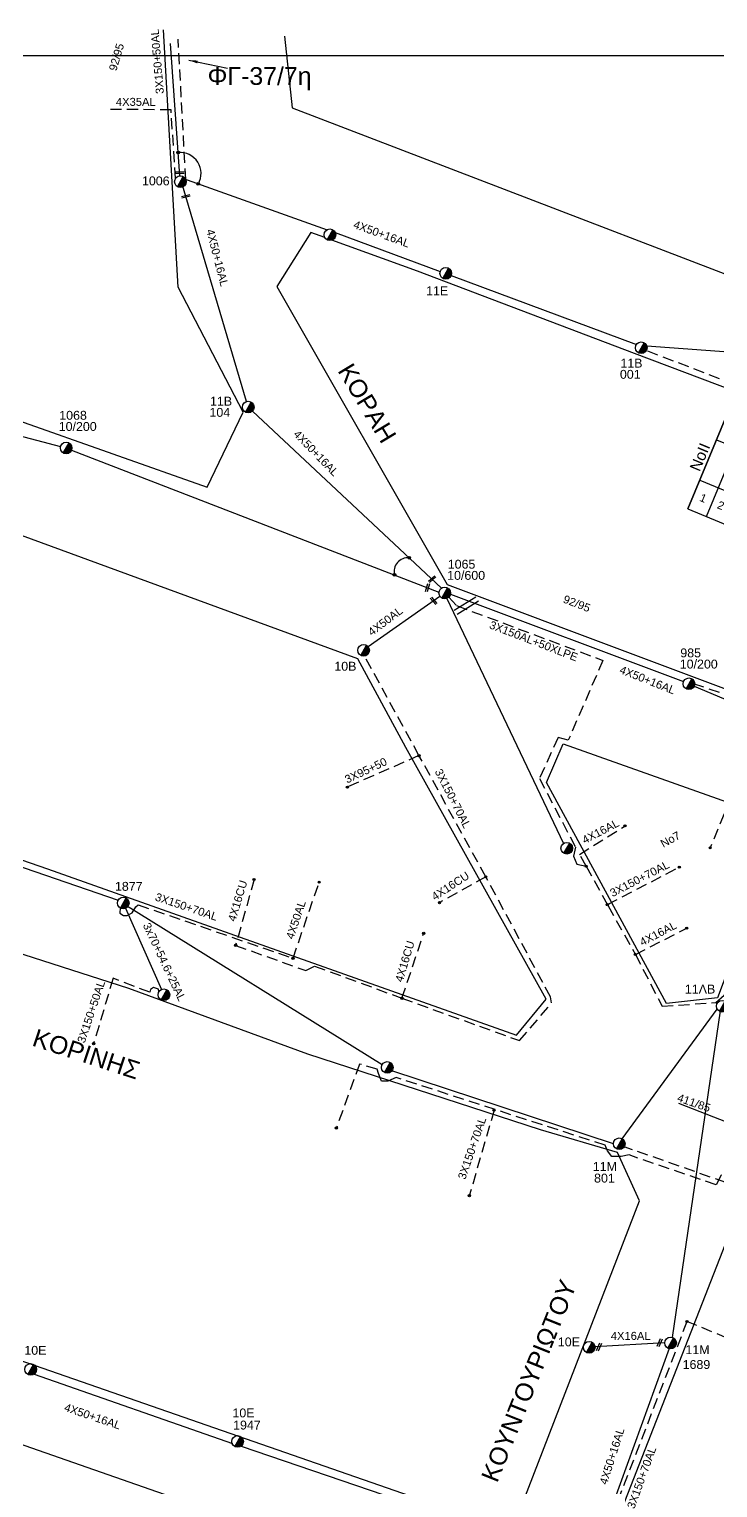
# Model space of a CAD drawing. Header units: millimetres. Extents: x -2238 to -1136, y 747 to 1272.
# Drawn here: x -1600 to -1520.6, y 1091.1 to 1259.5 of the extents above; entities that cross this region are included whole.
import ezdxf
from ezdxf.enums import TextEntityAlignment as Align

# ---------------------------------------------------------------- set-up
doc = ezdxf.new("R2010")
doc.units = ezdxf.units.MM
doc.linetypes.add('DASHED', pattern=[19.05, 12.7, -6.35])
for name, color, linetype in [('Άγνωστα', 7, 'Continuous'), ('Ασφαλειοκιβώτια Χ.Τ 9 αναχωρήσεων', 7, 'Continuous'), ('Γέφυρες Εναέριου Δικτύου', 7, 'Continuous'), ('Γυμνά εναέρια ΧΤ (3Φ)   4x16AL', 7, 'Continuous'), ('Γυμνά εναέρια ΧΤ (3Φ)   4x35AL', 7, 'Continuous'), ('Γυμνά εναέρια ΧΤ και ΦΟΠ (3Φ)   4x50+16AL', 7, 'Continuous'), ('Επιγραφές - Σχήματα', 7, 'Continuous'), ('Καλώδια ΧΤ   3x150+50AL', 7, 'DASHED'), ('Καλώδια ΧΤ   3x150AL+50XLPE', 7, 'DASHED'), ('Καλώδια ΧΤ   3x95+50CU', 7, 'DASHED'), ('Μηχανική τομή', 7, 'Continuous'), ('Στύλος ΦΜ', 7, 'Continuous'), ('Στύλος ΦΜ @ 1', 7, 'Continuous'), ('Συνδέσεις', 7, 'Continuous'), ('Συνεστραμμένα ΧΤ   3x70+54.6+25 AL', 7, 'SYN_LINE'), ('Τομή', 7, 'Continuous'), ('Υπόβαθρο ΔΕΗ', 7, 'Continuous'), ('Υπόγεια καλώδια Δικτύου ΧΤ και Παρ. ΧΤ - 3X150+70 AL', 7, 'DASHED'), ('Υπόγεια καλώδια Παροχών ΧΤ   4x16AL', 7, 'DASHED'), ('Υπόγεια καλώδια Παροχών ΧΤ   4x16CU', 7, 'DASHED'), ('Υπόγεια καλώδια Παροχών ΧΤ   4x50AL', 7, 'DASHED')]:
    doc.layers.add(name, color=color, linetype=linetype)
doc.styles.get("Standard").update_dxf_attribs({"font": 'ARIAL.TTF'})
doc.linetypes.add('SYN_LINE', pattern='A,0.5,-0.0001,["/\\/\\/\\/",Standard,S=0.1,R=0,X=0,Y=-0.05],-0.25', length=0.7501)
doc.dimstyles.new('ISO-25', dxfattribs={"dimtxt": 2.5, "dimasz": 2.5, "dimexe": 1.25, "dimexo": 0.625, "dimtad": 1, "dimtxsty": 'Standard', "dimcen": 2.5, "dimadec": 0, "dimazin": 0, "dimtfac": 1, "dimtmove": 0, "dimatfit": 3, "dimfxl": 1, "dimarcsym": 0})

# ---------------------------------------------------------------- blocks, each defined once
blk = doc.blocks.new('ΥΠΑΡΧΩΝ ΤΣΙΜΕΝΤΕΝΙΟΣ ΣΤΥΛΟΣ')
at = {"layer": 'Στύλος ΦΜ'}
blk.add_hatch(color=256, dxfattribs=at).paths.add_polyline_path([(-1.29, -2.28, 0.574793), (2.62, 0, 0.268822), (1.3, 2.27)])
blk.add_line((-1.29, -2.28), (1.3, 2.27), dxfattribs=at)
blk.add_circle((0, 0), 2.62, dxfattribs=at)
at = {"layer": 'Στύλος ΦΜ', "flags": 4}
for tag, p in [('ΤΥΠΟΣ', (-4.91, 3.03)), ('ΑΡΙΘΜΟΣ', (-4.68, 8.05))]:
    blk.add_attdef(tag, p, '', height=4, dxfattribs=at)
blk = doc.blocks.new('ΜΗΧΑΝΙΚΗ ΤΟΜΗ')
at = {"layer": 'Μηχανική τομή', "ltscale": 40}
for p, q in [((-1.89, 0.78), (1.89, 0.78)), ((1.89, 0), (-1.89, 0))]:
    blk.add_line(p, q, dxfattribs=at)
blk = doc.blocks.new('_ΣΥΝΔΕΣΗ')
at = {"layer": 'Συνδέσεις', "linetype": 'SYN_LINE', "ltscale": 40}
blk.add_hatch(color=256, dxfattribs=at).paths.add_polyline_path([(0.5, -0.01, 1), (-0.5, -0.01, 1)])
at = {"layer": 'Συνδέσεις'}
blk.add_circle((0, -0.01), 0.5, dxfattribs=at)
blk = doc.blocks.new('ΤΟΜΗ')
at = {"layer": 'Τομή', "ltscale": 40}
for p, q in [((-5.68, 0), (5.68, 0)), ((5.68, -2.33), (-5.68, -2.33))]:
    blk.add_line(p, q, dxfattribs=at)
blk = doc.blocks.new('ΑΣΦΑΛΕΙΟΚΙΒΩΤΙΟ ΥΠΟΣΤΑΘΜΟΥ 9 ΑΝΑΧΩΡΗΣΕΩΝ')
at = {"layer": 'Ασφαλειοκιβώτια Χ.Τ 9 αναχωρήσεων', "ltscale": 40}
for p, q in [((-23.8, 40.36), (24.02, 40.36)), ((-9.72, 40.36), (-9.72, -40.64)), ((9.94, 40.36), (9.94, -40.64)), ((-23.8, 31.36), (24.02, 31.36)), ((-23.8, 22.36), (24.02, 22.36)), ((-23.8, 13.36), (24.02, 13.36)), ((-23.8, 4.36), (24.02, 4.36)), ((-23.8, -4.64), (24.02, -4.64)), ((-23.8, -13.64), (24.02, -13.64)), ((-23.8, -22.64), (24.02, -22.64)), ((-23.8, -31.64), (24.02, -31.64))]:
    blk.add_line(p, q, dxfattribs=at)
at = {"layer": 'Ασφαλειοκιβώτια Χ.Τ 9 αναχωρήσεων'}
blk.add_lwpolyline([(-23.8, -40.64), (24.02, -40.64), (24.02, 40.36), (-23.8, 40.36)], close=True, dxfattribs=at)
for s, p in [('1', (-18.45, 37.24)), ('2', (-18.45, 28.67)), ('3', (-18.45, 19.6)), ('4', (-18.45, 10.58)), ('5', (-18.45, 1.57)), ('6', (-18.45, -7.57)), ('7', (-18.45, -15.81)), ('8', (-18.45, -25.5)), ('9', (-18.45, -34.19))]:
    blk.add_text(s, height=3.6, rotation=270, dxfattribs=at).set_placement(p)
at = {"layer": 'Ασφαλειοκιβώτια Χ.Τ 9 αναχωρήσεων', "ltscale": 40}
for tag, height, p in [('ΟΝΟΜΑ', 5, (-0.16, 44.31)), ('ΚΕΙΜΕΝΟ 1', 2, (17.06, 35.59)), ('ΚΕΙΜΕΝΟ 2', 2, (17.06, 26.88)), ('ΚΕΙΜΕΝΟ 3', 2, (17.06, 17.69)), ('ΚΕΙΜΕΝΟ 4', 2, (17.06, 8.71)), ('ΚΕΙΜΕΝΟ 5', 2, (17.06, -0.13)), ('ΚΕΙΜΕΝΟ 6', 2, (17.06, -9.05)), ('ΚΕΙΜΕΝΟ 7', 2, (17.06, -18.13)), ('ΚΕΙΜΕΝΟ 8', 2, (17.06, -26.85)), ('ΚΕΙΜΕΝΟ 9', 2, (17.06, -35.99)), ('ΣΧ', 2, (-0.1, -42.64))]:
    blk.add_attdef(tag, text='', height=height, dxfattribs=at).set_placement(p, align=Align.MIDDLE_CENTER)

msp = doc.modelspace()

# ---------------------------------------------------------------- linework, layer by layer
at = {"layer": 'Άγνωστα', "color": 133, "linetype": 'DASHED', "ltscale": 0.1}
msp.add_lwpolyline([(-1523.41, 1183.94), (-1500.62, 1176.16), (-1497.33, 1185.04), (-1491.23, 1182.78)], dxfattribs=at)
at = {"layer": 'Άγνωστα', "color": 5, "linetype": 'DASHED', "lineweight": -2, "ltscale": 0.1}
msp.add_lwpolyline([(-1516.71, 1125.52), (-1520.17, 1127.19), (-1520.77, 1126.07), (-1530.8, 1129.5), (-1531.74, 1129.34), (-1532.79, 1129.34), (-1533.31, 1129.97), (-1533.57, 1130.63), (-1557.69, 1138.44), (-1558.66, 1138.02), (-1559.4, 1138.02), (-1559.74, 1138.92), (-1559.74, 1138.92), (-1559.88, 1139.4), (-1561.93, 1140), (-1564.59, 1132.61)], dxfattribs=at)
at = {"layer": 'Άγνωστα', "color": 5, "linetype": 'Continuous', "lineweight": -2, "ltscale": 0.1}
msp.add_lwpolyline([(-1532.61, 1130.8), (-1558.18, 1139.21)], dxfattribs=at)
at = {"layer": 'Γέφυρες Εναέριου Δικτύου', "ltscale": 0.1}
for centre, radius, start, end in [((-1582.65, 1242.8), 2.44, 330.6116, 94.7072), ((-1556.32, 1196.84), 1.61, 85.4593, 193.2754)]:
    msp.add_arc(centre, radius, start, end, dxfattribs=at)
at = {"layer": 'Γυμνά εναέρια ΧΤ (3Φ)   4x16AL', "color": 2, "lineweight": -2, "ltscale": 0.1}
msp.add_lwpolyline([(-1526.69, 1107.8), (-1534.74, 1107.34)], dxfattribs=at)
at = {"layer": 'Γυμνά εναέρια ΧΤ (3Φ)   4x35AL', "color": 85, "linetype": 'DASHED', "ltscale": 0.1}
msp.add_lwpolyline([(-1583.15, 1242.22), (-1583.68, 1250.15), (-1590.83, 1250.21)], dxfattribs=at)
at = {"layer": 'Γυμνά εναέρια ΧΤ και ΦΟΠ (3Φ)   4x50+16AL', "color": 85, "ltscale": 0.1}
for points in [[(-1574.96, 1216.48), (-1582.47, 1241.84)], [(-1637.61, 1222.14), (-1596.43, 1211.29)], [(-1552.45, 1194.95), (-1574.28, 1215.38)], [(-1595.15, 1210.88), (-1552.75, 1194.49)]]:
    msp.add_lwpolyline(points, dxfattribs=at)
at = {"layer": 'Γυμνά εναέρια ΧΤ και ΦΟΠ (3Φ)   4x50+16AL', "color": 173, "linetype": 'Continuous', "ltscale": 0.1}
for points in [[(-1582.35, 1242.26), (-1565.66, 1236.32)], [(-1564.72, 1235.98), (-1552.6, 1231.51)], [(-1551.34, 1231.04), (-1529.97, 1223.06)], [(-1528.77, 1222.9), (-1493.69, 1220.34)]]:
    msp.add_lwpolyline(points, dxfattribs=at)
at = {"layer": 'Γυμνά εναέρια ΧΤ και ΦΟΠ (3Φ)   4x50+16AL', "color": 133, "linetype": 'Continuous', "ltscale": 0.1}
for points in [[(-1551.43, 1194.25), (-1524.53, 1184.15)], [(-1551.85, 1193.76), (-1538.37, 1165.47)], [(-1523.29, 1183.64), (-1501.79, 1174.59)]]:
    msp.add_lwpolyline(points, dxfattribs=at)
at = {"layer": 'Γυμνά εναέρια ΧΤ και ΦΟΠ (3Φ)   4x50+16AL', "color": 5, "linetype": 'Continuous', "ltscale": 0.1}
msp.add_lwpolyline([(-1618.67, 1168.84), (-1589.78, 1158.91)], dxfattribs=at)
at = {"layer": 'Γυμνά εναέρια ΧΤ και ΦΟΠ (3Φ)   4x50+16AL', "color": 2, "ltscale": 0.1}
for points in [[(-1531.61, 1131.38), (-1520.63, 1146.34)], [(-1520.29, 1146.14), (-1525.84, 1108.44)]]:
    msp.add_lwpolyline(points, dxfattribs=at)
at = {"layer": 'Γυμνά εναέρια ΧΤ και ΦΟΠ (3Φ)   4x50+16AL', "color": 2, "lineweight": -2, "ltscale": 0.1}
msp.add_lwpolyline([(-1526.19, 1107.15), (-1535.08, 1082.62)], dxfattribs=at)
at = {"layer": 'Γυμνά εναέρια ΧΤ και ΦΟΠ (3Φ)   4x50+16AL', "color": 6, "lineweight": -2, "ltscale": 0.1}
for points in [[(-1599.48, 1104.21), (-1576.59, 1096.21)], [(-1575.6, 1095.89), (-1535.98, 1082.39)]]:
    msp.add_lwpolyline(points, dxfattribs=at)
at = {"layer": 'Επιγραφές - Σχήματα', "ltscale": 0.1}
msp.add_lwpolyline([(-1243.78, 1256.38), (-2237.36, 1256.38), (-2237.36, 756.99), (-1243.78, 756.99)], close=True, dxfattribs=at)
at = {"layer": 'Καλώδια ΧΤ   3x150+50AL', "color": 85, "linetype": 'DASHED', "ltscale": 0.1}
msp.add_lwpolyline([(-1581.98, 1242.12), (-1582.85, 1258.33)], dxfattribs=at)
at = {"layer": 'Καλώδια ΧΤ   3x150+50AL', "color": 173, "linetype": 'Continuous', "ltscale": 0.1}
msp.add_lwpolyline([(-1582.66, 1242.53), (-1583.74, 1257.83)], dxfattribs=at)
at = {"layer": 'Καλώδια ΧΤ   3x150+50AL', "color": 5, "linetype": 'DASHED', "ltscale": 0.1}
msp.add_lwpolyline([(-1585.07, 1148.35), (-1585.11, 1148.63), (-1585.72, 1148.85), (-1586.06, 1148.59), (-1586.13, 1148.28), (-1590.36, 1149.91), (-1592.61, 1142.35)], dxfattribs=at)
at = {"layer": 'Καλώδια ΧΤ   3x150AL+50XLPE', "color": 5, "linetype": 'DASHED', "ltscale": 0.1}
msp.add_lwpolyline([(-1551.63, 1193.89), (-1550.73, 1192.93), (-1533.83, 1186.6), (-1537.83, 1177.4), (-1539, 1177.7), (-1541.15, 1172.97), (-1536.99, 1165.03), (-1537.23, 1163.98), (-1536.85, 1163.08), (-1535.76, 1162.84), (-1535.76, 1162.84)], dxfattribs=at)
at = {"layer": 'Καλώδια ΧΤ   3x95+50CU', "color": 133, "linetype": 'DASHED', "ltscale": 0.1}
msp.add_lwpolyline([(-1555.06, 1175.61), (-1563.32, 1171.97)], dxfattribs=at)
at = {"layer": 'Συνεστραμμένα ΧΤ   3x70+54.6+25 AL', "color": 5, "linetype": 'Continuous', "ltscale": 0.1}
msp.add_lwpolyline([(-1589.14, 1158.48), (-1559.3, 1139.95)], dxfattribs=at)
at = {"layer": 'Συνεστραμμένα ΧΤ   3x70+54.6+25 AL', "color": 5, "linetype": 'SYN_LINE', "ltscale": 10}
msp.add_lwpolyline([(-1588.92, 1157.98), (-1584.77, 1148.61)], dxfattribs=at)
at = {"layer": 'Υπόβαθρο ΔΕΗ', "ltscale": 0.1}
for points in [[(-1615.85, 1258.52), (-1623.09, 1221.97), (-1579.51, 1206.58), (-1575.37, 1215.24), (-1582.87, 1229.7), (-1584.55, 1259.41)], [(-1570.6, 1258.65), (-1569.68, 1250.38), (-1493.47, 1221.16), (-1479.26, 1258.48)], [(-1565.93, 1235.4), (-1567.55, 1235.99), (-1571.46, 1229.78)], [(-1571.46, 1229.78), (-1551.82, 1195.36), (-1508.63, 1179.14), (-1497.38, 1209.63), (-1530.17, 1222.01), (-1555.24, 1231.55), (-1565.1, 1235.1)], [(-1625.23, 1209.91), (-1633.57, 1174.86), (-1597.95, 1162.55), (-1543.81, 1143.34), (-1540.38, 1147.5), (-1556.57, 1176.55), (-1562.1, 1186.76), (-1625.23, 1209.91)], [(-1538.43, 1176.95), (-1512.95, 1167.93), (-1520.61, 1147.64), (-1526.48, 1146.99), (-1540.33, 1172.52), (-1538.43, 1176.95)]]:
    msp.add_lwpolyline(points, dxfattribs=at)
at = {"layer": 'Υπόβαθρο ΔΕΗ', "lineweight": -2, "ltscale": 0.1}
for points in [[(-1645.55, 1121.26), (-1544.34, 1086.08), (-1529.6, 1124.21), (-1532.14, 1129.79), (-1541.02, 1132.41), (-1567.9, 1141.14), (-1588.56, 1148.71), (-1618.37, 1158.31), (-1635.96, 1164.03), (-1645.55, 1121.26)], [(-1517.75, 1124.2), (-1533.95, 1082.75), (-1511.18, 1074.12), (-1480.23, 1062.47), (-1459.64, 1054.54), (-1440.53, 1047.3), (-1429.57, 1077.97), (-1425.72, 1089.39), (-1463.22, 1103.97), (-1490.62, 1113.71), (-1510.85, 1121.69), (-1517.75, 1124.2)], [(-1547.6, 1077.22), (-1562.93, 1035.07), (-1566.41, 1031.55), (-1585.9, 1050.76), (-1602.45, 1066.96), (-1623.85, 1087.9), (-1611.95, 1099.92), (-1578.87, 1088.39), (-1547.6, 1077.22)]]:
    msp.add_lwpolyline(points, dxfattribs=at)
at = {"layer": 'Υπόγεια καλώδια Δικτύου ΧΤ και Παρ. ΧΤ - 3X150+70 AL', "color": 173, "linetype": 'DASHED', "ltscale": 0.1}
msp.add_lwpolyline([(-1491.02, 1183.38), (-1496.25, 1185.32), (-1488.37, 1206.78), (-1528.97, 1222.42)], dxfattribs=at)
at = {"layer": 'Υπόγεια καλώδια Δικτύου ΧΤ και Παρ. ΧΤ - 3X150+70 AL', "color": 133, "linetype": 'DASHED', "ltscale": 0.1}
msp.add_lwpolyline([(-1576.22, 1153.7), (-1568.13, 1150.79), (-1567.11, 1151.31), (-1557.03, 1147.6), (-1543.45, 1142.7), (-1539.75, 1147.06), (-1539.88, 1147.75), (-1547.34, 1161.62), (-1555.06, 1175.61), (-1561.47, 1187.34)], dxfattribs=at)
at = {"layer": 'Υπόγεια καλώδια Δικτύου ΧΤ και Παρ. ΧΤ - 3X150+70 AL', "color": 5, "linetype": 'DASHED', "ltscale": 0.1}
for points in [[(-1491.88, 1181), (-1496.12, 1182.38), (-1510.77, 1144.03), (-1517.84, 1125.7), (-1531.37, 1130.44)], [(-1535.76, 1162.84), (-1533.22, 1158.25), (-1530.08, 1152.65), (-1527, 1146.67), (-1520.79, 1147.1), (-1519.81, 1147.98), (-1512.26, 1168.18), (-1519.11, 1170.64), (-1521.45, 1164.96)], [(-1533.31, 1158.41), (-1525.02, 1162.73)], [(-1589.56, 1158.03), (-1589.6, 1157.42), (-1589.18, 1157.14), (-1588.74, 1157.16), (-1588.16, 1157.45), (-1587.73, 1158.16), (-1587.47, 1158.39), (-1569.6, 1152.21)]]:
    msp.add_lwpolyline(points, dxfattribs=at)
at = {"layer": 'Υπόγεια καλώδια Δικτύου ΧΤ και Παρ. ΧΤ - 3X150+70 AL', "color": 5, "linetype": 'DASHED', "lineweight": -2, "ltscale": 0.1}
msp.add_lwpolyline([(-1546.39, 1134.68), (-1549.25, 1124.8)], dxfattribs=at)
at = {"layer": 'Υπόγεια καλώδια Δικτύου ΧΤ και Παρ. ΧΤ - 3X150+70 AL', "color": 2, "linetype": 'DASHED', "lineweight": -2, "ltscale": 0.1}
msp.add_lwpolyline([(-1514.2, 1106.17), (-1524.13, 1110.28), (-1534.81, 1082.6), (-1520.6, 1076.87)], dxfattribs=at)
at = {"layer": 'Υπόγεια καλώδια Παροχών ΧΤ   4x16AL', "color": 5, "linetype": 'DASHED', "ltscale": 0.1}
for points in [[(-1535.76, 1162.84), (-1536.54, 1164.2), (-1531.28, 1167.5)], [(-1530.08, 1152.65), (-1524.16, 1155.69)]]:
    msp.add_lwpolyline(points, dxfattribs=at)
at = {"layer": 'Υπόγεια καλώδια Παροχών ΧΤ   4x16CU', "color": 133, "linetype": 'DASHED', "ltscale": 0.1}
for points in [[(-1574.09, 1161.31), (-1576.22, 1153.7)], [(-1547.34, 1161.62), (-1552.69, 1158.64)], [(-1557.03, 1147.6), (-1554.51, 1155.09)]]:
    msp.add_lwpolyline(points, dxfattribs=at)
at = {"layer": 'Υπόγεια καλώδια Παροχών ΧΤ   4x50AL', "color": 133, "linetype": 'Continuous', "ltscale": 0.1}
msp.add_lwpolyline([(-1561.32, 1187.95), (-1552.64, 1194)], dxfattribs=at)
at = {"layer": 'Υπόγεια καλώδια Παροχών ΧΤ   4x50AL', "color": 5, "linetype": 'DASHED', "ltscale": 0.1}
msp.add_lwpolyline([(-1569.6, 1152.21), (-1566.58, 1161)], dxfattribs=at)

# ---------------------------------------------------------------- block references
at = {"layer": 'Ασφαλειοκιβώτια Χ.Τ 9 αναχωρήσεων', "ltscale": 0.1, "xscale": 0.2565857821763561, "yscale": 0.2565857821763561, "zscale": 0.2565857821763561, "rotation": 67.44091250377654}
msp.add_blockref('ΑΣΦΑΛΕΙΟΚΙΒΩΤΙΟ ΥΠΟΣΤΑΘΜΟΥ 9 ΑΝΑΧΩΡΗΣΕΩΝ', (-1512.12, 1205.75), dxfattribs=at).add_auto_attribs({'ΟΝΟΜΑ': 'NoII', 'ΚΕΙΜΕΝΟ 2': '60', 'ΚΕΙΜΕΝΟ 1': '115', 'ΚΕΙΜΕΝΟ 3': '15', 'ΚΕΙΜΕΝΟ 4': '10', 'ΚΕΙΜΕΝΟ 5': '95', 'ΚΕΙΜΕΝΟ 6': '10', 'ΚΕΙΜΕΝΟ 7': '45', 'ΚΕΙΜΕΝΟ 8': '45', 'ΚΕΙΜΕΝΟ 9': '-'})
at = {"layer": 'Μηχανική τομή', "ltscale": 0.1}
for p, xscale, yscale, zscale, rotation in [((-1582.64, 1242.81), 0.2565857821765226, 0.2565857821765226, 0.2565857821765226, 1.470337838712956), ((-1581.94, 1240.07), 0.2565857821764952, 0.2565857821764952, 0.2565857821764952, 13.22090034561317), ((-1553.48, 1195.91), 0.2565857821765732, 0.2565857821765732, 0.2565857821765732, 40.88967315514269), ((-1553.99, 1194.96), 0.2565857821765525, 0.2565857821765525, 0.2565857821765525, 73.4082288392598), ((-1553.3, 1193.55), 0.2565857821764587, 0.2565857821764587, 0.2565857821764587, 130.9526166224642), ((-1527.18, 1107.8), 0.2565857821764835, 0.2565857821764835, 0.2565857821764835, 67.38082934071718), ((-1534.19, 1107.31), 0.2565857821764835, 0.2565857821764835, 0.2565857821764835, 67.38082934071718)]:
    msp.add_blockref('ΜΗΧΑΝΙΚΗ ΤΟΜΗ', p, dxfattribs=dict(at, xscale=xscale, yscale=yscale, zscale=zscale, rotation=rotation))
at = {"layer": 'Στύλος ΦΜ @ 1', "ltscale": 0.1}
ref = msp.add_blockref('ΥΠΑΡΧΩΝ ΤΣΙΜΕΝΤΕΝΙΟΣ ΣΤΥΛΟΣ', (-1582.6, 1241.86), dxfattribs=dict(at, xscale=0.2565857821764941, yscale=0.2565857821764941, zscale=0.2565857821764941))
ref.add_attrib('ΤΥΠΟΣ', '1006', (-1587.03, 1241.44), dxfattribs={"layer": 'Στύλος ΦΜ', "height": 1.026, "flags": 4})
at = {"layer": 'Στύλος ΦΜ @ 1', "ltscale": 0.1, "xscale": 0.2565857821764941, "yscale": 0.2565857821764941, "zscale": 0.2565857821764941}
for p in [(-1565.34, 1235.73), (-1538, 1164.91), (-1584.5, 1148), (-1558.72, 1139.61)]:
    msp.add_blockref('ΥΠΑΡΧΩΝ ΤΣΙΜΕΝΤΕΝΙΟΣ ΣΤΥΛΟΣ', p, dxfattribs=at)
at = {"layer": 'Στύλος ΦΜ @ 1', "ltscale": 0.1}
ref = msp.add_blockref('ΥΠΑΡΧΩΝ ΤΣΙΜΕΝΤΕΝΙΟΣ ΣΤΥΛΟΣ', (-1551.97, 1231.28), dxfattribs=dict(at, xscale=0.2565857821764941, yscale=0.2565857821764941, zscale=0.2565857821764941))
ref.add_attrib('ΤΥΠΟΣ', '11E', (-1554.24, 1228.76), dxfattribs={"layer": 'Στύλος ΦΜ', "height": 1.026, "flags": 4})
ref = msp.add_blockref('ΥΠΑΡΧΩΝ ΤΣΙΜΕΝΤΕΝΙΟΣ ΣΤΥΛΟΣ', (-1529.41, 1222.69), dxfattribs=dict(at, xscale=0.2565857821764941, yscale=0.2565857821764941, zscale=0.2565857821764941))
ref.add_attrib('ΤΥΠΟΣ', '001', (-1531.87, 1219.11), dxfattribs={"layer": 'Στύλος ΦΜ', "height": 1.026, "flags": 4})
ref.add_attrib('ΑΡΙΘΜΟΣ', '11B', (-1531.81, 1220.4), dxfattribs={"layer": 'Στύλος ΦΜ', "height": 1.026, "flags": 4})
ref = msp.add_blockref('ΥΠΑΡΧΩΝ ΤΣΙΜΕΝΤΕΝΙΟΣ ΣΤΥΛΟΣ', (-1574.77, 1215.84), dxfattribs=dict(at, xscale=0.2565857821764941, yscale=0.2565857821764941, zscale=0.2565857821764941))
ref.add_attrib('ΤΥΠΟΣ', '104', (-1579.24, 1214.72), dxfattribs={"layer": 'Στύλος ΦΜ', "height": 1.026, "flags": 4})
ref.add_attrib('ΑΡΙΘΜΟΣ', '11B', (-1579.18, 1216.01), dxfattribs={"layer": 'Στύλος ΦΜ', "height": 1.026, "flags": 4})
ref = msp.add_blockref('ΥΠΑΡΧΩΝ ΤΣΙΜΕΝΤΕΝΙΟΣ ΣΤΥΛΟΣ', (-1595.78, 1211.12), dxfattribs=dict(at, xscale=0.2565857821764941, yscale=0.2565857821764941, zscale=0.2565857821764941))
ref.add_attrib('ΤΥΠΟΣ', '10/200', (-1596.64, 1213.09), dxfattribs={"layer": 'Στύλος ΦΜ', "height": 1.026, "flags": 4})
ref.add_attrib('ΑΡΙΘΜΟΣ', '1068', (-1596.58, 1214.38), dxfattribs={"layer": 'Στύλος ΦΜ', "height": 1.026, "flags": 4})
ref = msp.add_blockref('ΥΠΑΡΧΩΝ ΤΣΙΜΕΝΤΕΝΙΟΣ ΣΤΥΛΟΣ', (-1552.09, 1194.38), dxfattribs=dict(at, xscale=0.2565857821764941, yscale=0.2565857821764941, zscale=0.2565857821764941))
ref.add_attrib('ΤΥΠΟΣ', '10/600', (-1551.81, 1195.9), dxfattribs={"layer": 'Στύλος ΦΜ', "height": 1.026, "flags": 4})
ref.add_attrib('ΑΡΙΘΜΟΣ', '1065', (-1551.74, 1197.19), dxfattribs={"layer": 'Στύλος ΦΜ', "height": 1.026, "flags": 4})
ref = msp.add_blockref('ΥΠΑΡΧΩΝ ΤΣΙΜΕΝΤΕΝΙΟΣ ΣΤΥΛΟΣ', (-1561.45, 1187.76), dxfattribs=dict(at, xscale=0.2565857821764941, yscale=0.2565857821764941, zscale=0.2565857821764941))
ref.add_attrib('ΤΥΠΟΣ', '10B', (-1564.83, 1185.41), dxfattribs={"layer": 'Στύλος ΦΜ', "height": 1.026, "flags": 4})
ref = msp.add_blockref('ΥΠΑΡΧΩΝ ΤΣΙΜΕΝΤΕΝΙΟΣ ΣΤΥΛΟΣ', (-1523.9, 1183.9), dxfattribs=dict(at, xscale=0.2565857821764941, yscale=0.2565857821764941, zscale=0.2565857821764941))
ref.add_attrib('ΤΥΠΟΣ', '10/200', (-1524.96, 1185.66), dxfattribs={"layer": 'Στύλος ΦΜ', "height": 1.026, "flags": 4})
ref.add_attrib('ΑΡΙΘΜΟΣ', '985', (-1524.9, 1186.95), dxfattribs={"layer": 'Στύλος ΦΜ', "height": 1.026, "flags": 4})
ref = msp.add_blockref('ΥΠΑΡΧΩΝ ΤΣΙΜΕΝΤΕΝΙΟΣ ΣΤΥΛΟΣ', (-1589.19, 1158.59), dxfattribs=dict(at, xscale=0.2565857821764941, yscale=0.2565857821764941, zscale=0.2565857821764941))
ref.add_attrib('ΤΥΠΟΣ', '1877', (-1590.15, 1160), dxfattribs={"layer": 'Στύλος ΦΜ', "height": 1.026, "flags": 4})
ref = msp.add_blockref('ΥΠΑΡΧΩΝ ΤΣΙΜΕΝΤΕΝΙΟΣ ΣΤΥΛΟΣ', (-1520.06, 1146.68), dxfattribs=dict(at, xscale=0.2565857821764941, yscale=0.2565857821764941, zscale=0.2565857821764941))
ref.add_attrib('ΤΥΠΟΣ', '11ΛB', (-1524.37, 1148.14), dxfattribs={"layer": 'Στύλος ΦΜ', "height": 1.026, "flags": 4})
ref = msp.add_blockref('ΥΠΑΡΧΩΝ ΤΣΙΜΕΝΤΕΝΙΟΣ ΣΤΥΛΟΣ', (-1531.94, 1130.8), dxfattribs=dict(at, xscale=0.2565857821764941, yscale=0.2565857821764941, zscale=0.2565857821764941))
ref.add_attrib('ΤΥΠΟΣ', '11M', (-1535, 1127.66), dxfattribs={"layer": 'Στύλος ΦΜ', "height": 1.026, "flags": 4})
ref.add_attrib('ΑΡΙΘΜΟΣ', '801', (-1534.85, 1126.32), dxfattribs={"layer": 'Στύλος ΦΜ', "height": 1.026, "flags": 4})
ref = msp.add_blockref('ΥΠΑΡΧΩΝ ΤΣΙΜΕΝΤΕΝΙΟΣ ΣΤΥΛΟΣ', (-1535.41, 1107.3), dxfattribs=dict(at, xscale=0.2565857821764941, yscale=0.2565857821764941, zscale=0.2565857821764941))
ref.add_attrib('ΤΥΠΟΣ', '10E', (-1539.03, 1107.41), dxfattribs={"layer": 'Στύλος ΦΜ', "height": 1.026, "flags": 4})
ref = msp.add_blockref('ΥΠΑΡΧΩΝ ΤΣΙΜΕΝΤΕΝΙΟΣ ΣΤΥΛΟΣ', (-1526.02, 1107.8), dxfattribs=dict(at, xscale=0.2565857821764941, yscale=0.2565857821764941, zscale=0.2565857821764941))
ref.add_attrib('ΤΥΠΟΣ', '11M', (-1524.31, 1106.51), dxfattribs={"layer": 'Στύλος ΦΜ', "height": 1.026, "flags": 4})
ref.add_attrib('ΑΡΙΘΜΟΣ', '1689', (-1524.63, 1104.8), dxfattribs={"layer": 'Στύλος ΦΜ', "height": 1.026, "flags": 4})
ref = msp.add_blockref('ΥΠΑΡΧΩΝ ΤΣΙΜΕΝΤΕΝΙΟΣ ΣΤΥΛΟΣ', (-1599.88, 1104.75), dxfattribs=dict(at, xscale=0.2565857821764941, yscale=0.2565857821764941, zscale=0.2565857821764941))
ref.add_attrib('ΤΥΠΟΣ', '10E', (-1600.61, 1106.44), dxfattribs={"layer": 'Στύλος ΦΜ', "height": 1.026, "flags": 4})
ref = msp.add_blockref('ΥΠΑΡΧΩΝ ΤΣΙΜΕΝΤΕΝΙΟΣ ΣΤΥΛΟΣ', (-1576, 1096.43), dxfattribs=dict(at, xscale=0.2565857821764941, yscale=0.2565857821764941, zscale=0.2565857821764941))
ref.add_attrib('ΤΥΠΟΣ', '10E', (-1576.59, 1099.21), dxfattribs={"layer": 'Στύλος ΦΜ', "height": 1.026, "flags": 4})
ref.add_attrib('ΑΡΙΘΜΟΣ', '1947', (-1576.51, 1097.81), dxfattribs={"layer": 'Στύλος ΦΜ', "height": 1.026, "flags": 4})
at = {"layer": 'Συνδέσεις', "xscale": 0.3079029386117929, "yscale": 0.3079029386117929, "zscale": 0.3548076403074907}
for p in [(-1582.85, 1245.24), (-1580.53, 1241.61), (-1556.19, 1198.46), (-1557.89, 1196.48)]:
    msp.add_blockref('_ΣΥΝΔΕΣΗ', p, dxfattribs=at)
at = {"layer": 'Συνδέσεις', "ltscale": 0.1, "xscale": 0.2565857821764941, "yscale": 0.2565857821764941, "zscale": 0.2565857821764941}
for p in [(-1555.06, 1175.61), (-1563.32, 1171.97), (-1531.28, 1167.5), (-1521.45, 1164.96), (-1535.76, 1162.84), (-1525.02, 1162.73), (-1574.09, 1161.31), (-1566.58, 1161), (-1547.34, 1161.62), (-1552.69, 1158.64), (-1533.31, 1158.41), (-1554.51, 1155.09), (-1524.16, 1155.69), (-1576.22, 1153.7), (-1569.6, 1152.21), (-1530.08, 1152.65), (-1557.03, 1147.6), (-1592.61, 1142.35), (-1564.59, 1132.61), (-1524.13, 1110.28)]:
    msp.add_blockref('_ΣΥΝΔΕΣΗ', p, dxfattribs=at)
at = {"layer": 'Τομή', "ltscale": 0.1, "xscale": 0.256585782176435, "yscale": 0.256585782176435, "zscale": 0.256585782176435, "rotation": 31.55507501713723}
msp.add_blockref('ΤΟΜΗ', (-1549.74, 1193.17), dxfattribs=at)
at = {"layer": 'Υπόγεια καλώδια Δικτύου ΧΤ και Παρ. ΧΤ - 3X150+70 AL', "linetype": 'DASHED', "ltscale": 0.1, "xscale": 0.2565857821764941, "yscale": 0.2565857821764941, "zscale": 0.2565857821764941}
for p in [(-1546.39, 1134.68), (-1549.24, 1124.81)]:
    msp.add_blockref('_ΣΥΝΔΕΣΗ', p, dxfattribs=at)

# ---------------------------------------------------------------- texts
at = {"layer": 'Γυμνά εναέρια ΧΤ (3Φ)   4x16AL', "color": 7, "ltscale": 0.1, "insert": (-1532.92, 1109.08), "char_height": 0.924, "width": 86.4036, "attachment_point": 1}
msp.add_mtext('4X16AL', dxfattribs=at)
at = {"layer": 'Γυμνά εναέρια ΧΤ (3Φ)   4x35AL', "color": 7, "ltscale": 0.1, "insert": (-1590.04, 1251.54), "char_height": 0.924, "width": 86.4036, "attachment_point": 1}
msp.add_mtext('4X35AL', dxfattribs=at)
at = {"layer": 'Γυμνά εναέρια ΧΤ και ΦΟΠ (3Φ)   4x50+16AL', "color": 7, "ltscale": 0.1, "char_height": 0.924, "width": 86.4036, "attachment_point": 1}
for insert, rotation in [((-1578.72, 1236.48), 284.3622), ((-1562.4, 1237.42), 340.0907), ((-1568.96, 1213.28), 314.1941), ((-1531.66, 1186.02), 338.3648), ((-1595.79, 1100.86), 341.1925), ((-1534.25, 1091.65), 72.4466)]:
    msp.add_mtext('4X50+16AL', dxfattribs=dict(at, insert=insert, rotation=rotation))
at = {"layer": 'Επιγραφές - Σχήματα', "ltscale": 0.1, "char_height": 0.924}
for s, insert, width, attachment_point, rotation in [('92/95', (-1589.97, 1256.25), 8.7846, 5, 73.5526), ('92/95', (-1538.18, 1194.17), 86.4036, 1, 338.9278), ('No7', (-1527.31, 1165.76), 86.4036, 1, 29.1574)]:
    msp.add_mtext(s, dxfattribs=dict(at, insert=insert, width=width, attachment_point=attachment_point, rotation=rotation))
at = {"layer": 'Επιγραφές - Σχήματα', "ltscale": 0.1, "insert": (-1573.46, 1253.75), "char_height": 2.053, "width": 8.7846, "attachment_point": 5}
msp.add_mtext('ΦΓ-37/7η', dxfattribs=at)
at = {"layer": 'Επιγραφές - Σχήματα', "ltscale": 0.1, "attachment_point": 5}
for s, insert, char_height, rotation in [('ΚΟΡΑΗ', (-1561.05, 1216.28), 2.053, 301.0941), ('ΚΟΡΙΝΗΣ', (-1593.45, 1141.14), 2.053, 341.9238), ('411/85', (-1523.32, 1135.52), 0.924, 340.8783), ('ΚΟΥΝΤΟΥΡΙΩΤΟΥ', (-1542.37, 1103.43), 2.0527, 68.1522)]:
    msp.add_mtext(s, dxfattribs=dict(at, insert=insert, char_height=char_height, rotation=rotation))
at = {"layer": 'Καλώδια ΧΤ   3x150+50AL', "color": 7, "linetype": 'DASHED', "ltscale": 0.1, "char_height": 0.924, "width": 86.4036, "attachment_point": 1}
for insert, rotation in [((-1585.42, 1251.96), 94.6867), ((-1594.53, 1142.64), 71.4002)]:
    msp.add_mtext('3X150+50AL', dxfattribs=dict(at, insert=insert, rotation=rotation))
at = {"layer": 'Καλώδια ΧΤ   3x150AL+50XLPE', "color": 7, "linetype": 'DASHED', "ltscale": 0.1, "insert": (-1541.82, 1188.83), "char_height": 0.9237, "width": 17.4038, "attachment_point": 5, "rotation": 339.0079}
msp.add_mtext('3X150AL+50XLPE', dxfattribs=at)
at = {"layer": 'Καλώδια ΧΤ   3x95+50CU', "color": 7, "linetype": 'DASHED', "ltscale": 0.1, "insert": (-1563.75, 1173.21), "char_height": 0.924, "width": 86.4036, "attachment_point": 1, "rotation": 25.1757}
msp.add_mtext('3X95+50', dxfattribs=at)
at = {"layer": 'Συνεστραμμένα ΧΤ   3x70+54.6+25 AL', "color": 7, "linetype": 'DASHED', "ltscale": 0.1, "insert": (-1586.12, 1156.43), "char_height": 0.9237, "width": 86.4036, "attachment_point": 1, "rotation": 295.2516}
msp.add_mtext('3x70+54.6+25AL', dxfattribs=at)
at = {"layer": 'Υπόγεια καλώδια Δικτύου ΧΤ και Παρ. ΧΤ - 3X150+70 AL', "color": 7, "linetype": 'DASHED', "ltscale": 0.1, "char_height": 0.924, "width": 86.4036, "attachment_point": 1}
for insert, rotation in [((-1552.45, 1174.2), 297.18), ((-1533.14, 1160.08), 27.409), ((-1585.3, 1159.79), 341.4007), ((-1550.6, 1126.9), 70.8789), ((-1531.08, 1088.89), 70.0154)]:
    msp.add_mtext('3X150+70AL', dxfattribs=dict(at, insert=insert, rotation=rotation))
at = {"layer": 'Υπόγεια καλώδια Παροχών ΧΤ   4x16AL', "color": 7, "linetype": 'DASHED', "ltscale": 0.1, "char_height": 0.924, "width": 86.4036, "attachment_point": 1, "rotation": 27.7177}
for insert in [(-1536.36, 1166.2), (-1529.71, 1154.41)]:
    msp.add_mtext('4X16AL', dxfattribs=dict(at, insert=insert))
at = {"layer": 'Υπόγεια καλώδια Παροχών ΧΤ   4x16CU', "color": 7, "linetype": 'DASHED', "ltscale": 0.1, "char_height": 0.924, "width": 86.4036, "attachment_point": 1}
for insert, rotation in [((-1553.73, 1159.61), 33.2276), ((-1577.14, 1156.64), 73.3215), ((-1557.84, 1149.65), 73.3215)]:
    msp.add_mtext('4X16CU', dxfattribs=dict(at, insert=insert, rotation=rotation))
at = {"layer": 'Υπόγεια καλώδια Παροχών ΧΤ   4x50AL', "color": 7, "linetype": 'DASHED', "ltscale": 0.1, "char_height": 0.924, "width": 86.4036, "attachment_point": 1}
for insert, rotation in [((-1561.06, 1190.11), 37.0682), ((-1570.44, 1154.63), 71.4511)]:
    msp.add_mtext('4X50AL', dxfattribs=dict(at, insert=insert, rotation=rotation))

# ---------------------------------------------------------------- leaders
at = {"layer": 'Επιγραφές - Σχήματα', "ltscale": 40}
msp.add_leader([(-1581.61, 1255.88), (-1577.15, 1254.98)], dimstyle='ISO-25', override={"dimasz": 1, "dimtad": 0}, dxfattribs=at)
at = {"layer": 'Επιγραφές - Σχήματα', "ltscale": 0.1}
msp.add_leader([(-1518.08, 1130.68), (-1519.47, 1133.27), (-1525.08, 1135.45)], dimstyle='ISO-25', override={"dimasz": 1, "dimgap": 0.625, "dimtad": 0}, dxfattribs=at)

doc.saveas('drawing.dxf')
